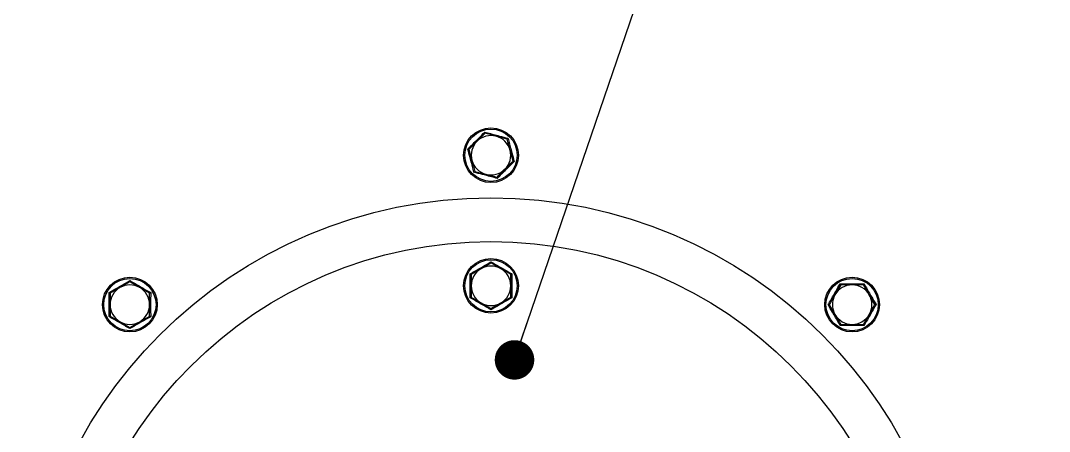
# Paper-space layout 'Sheet12' of a CAD drawing. Header units: millimetres. Extents: x 2 to 418, y -7 to 305.
# Drawn here: x 52.18 to 78.21, y 51.11 to 61.52 of the extents above; entities that cross this region are included whole.
import ezdxf

# ---------------------------------------------------------------- set-up
doc = ezdxf.new("R2010")
doc.units = ezdxf.units.MM
doc.dimstyles.new('SLDDIMSTYLE3', dxfattribs={"dimtxt": 0.18, "dimasz": 1, "dimexe": 0, "dimexo": 0.0625, "dimgap": 0, "dimtad": 0, "dimtih": 1, "dimtoh": 1, "dimdec": 0, "dimrnd": 1e-09, "dimzin": 0, "dimdsep": 46, "dimtxsty": 'Standard', "dimblk1": 'DOT', "dimblk2": 'DOT', "dimsah": 1, "dimcen": 0.09, "dimadec": 0, "dimazin": 0, "dimtfac": 1, "dimtdec": 0, "dimtofl": 0, "dimtmove": 0, "dimatfit": 3, "dimldrblk": 'DOT', "dimfxl": 1, "dimfrac": 2, "dimtolj": 1, "dimtzin": 0, "dimarcsym": 0})

# ---------------------------------------------------------------- blocks, each defined once
blk = doc.blocks.new('_DOT')
at = {"color": 0, "linetype": 'ByBlock', "lineweight": -2}
blk.add_line((-0.5, 0), (-1, 0), dxfattribs=at)
at = {"color": 0, "linetype": 'ByBlock', "const_width": 0.5}
blk.add_lwpolyline([(-0.25, 0, 1), (0.25, 0, 1)], format="xyb", close=True, dxfattribs=at)

psp = doc.layouts.new('Sheet12')

# ---------------------------------------------------------------- linework, layer by layer
at = {"color": 7, "linetype": 'Continuous', "lineweight": 25}
for p, q in [((64.4893, 58.5189), (64.2105, 58.5936)), ((63.5234, 58.26), (63.5981, 57.9812)), ((64.6388, 57.9612), (64.564, 58.24)), ((63.6728, 57.7024), (63.9517, 57.6277)), ((64.081, 55.3803), (63.831, 55.2359)), ((63.581, 55.0916), (63.581, 54.8029)), ((54.9431, 54.9029), (54.6931, 54.7586)), ((55.4431, 54.6142), (55.1931, 54.7586)), ((64.581, 54.5143), (64.581, 54.8029)), ((72.9304, 54.8255), (72.7861, 54.5755)), ((73.7964, 54.3255), (73.6521, 54.5755)), ((64.081, 54.2256), (64.331, 54.3699)), ((72.6417, 54.3255), (72.7861, 54.0755)), ((54.4431, 54.0369), (54.6931, 53.8925)), ((54.9431, 53.7482), (55.1931, 53.8925)), ((73.5078, 53.8255), (73.6521, 54.0755))]:
    psp.add_line(p, q, dxfattribs=at)
for centre, radius in [((64.081, 45.1875), 33.6154), ((64.0811, 58.1106), 0.6923), ((64.0811, 58.1106), 0.6619), ((64.081, 45.1875), 11.8462), ((64.081, 45.1875), 10.7346), ((64.081, 54.8029), 0.6923), ((64.081, 54.8029), 0.6619), ((54.9431, 54.3255), 0.6923), ((54.9431, 54.3255), 0.6619), ((73.2191, 54.3255), 0.6923), ((73.2191, 54.3255), 0.6619)]:
    psp.add_circle(centre, radius, dxfattribs=at)
for centre, start, end in [((64.0811, 58.1106), 75, 135), ((64.0811, 58.1106), 15, 75), ((64.0811, 58.1106), 135, 195), ((64.0811, 58.1106), 315, 15), ((64.0811, 58.1106), 195, 255), ((64.0811, 58.1106), 255, 315), ((64.081, 54.8029), 120, 180), ((64.081, 54.8029), 60, 120), ((64.081, 54.8029), 0, 60), ((54.9431, 54.3255), 120, 180), ((54.9431, 54.3255), 60, 120), ((54.9431, 54.3255), 0, 60), ((64.081, 54.8029), 180, 240), ((64.081, 54.8029), 300, 0), ((73.2191, 54.3255), 90, 150), ((73.2191, 54.3255), 30, 90), ((73.2191, 54.3255), 150, 210), ((73.2191, 54.3255), 330, 30), ((54.9431, 54.3255), 180, 240), ((54.9431, 54.3255), 300, 0), ((64.081, 54.8029), 240, 300), ((54.9431, 54.3255), 240, 300), ((73.2191, 54.3255), 210, 270), ((73.2191, 54.3255), 270, 330)]:
    psp.add_arc(centre, 0.5, start, end, dxfattribs=at)
for points, knots in [([(63.4932, 58.2681), (63.5112, 58.2858), (63.6017, 58.3746), (63.7478, 58.5195), (63.8714, 58.6454), (63.9236, 58.6985)], [0, 0, 0, 0, 0.1257521, 0.6310579, 1, 1, 1, 1]), ([(63.9317, 58.6683), (63.8806, 58.6173), (63.8133, 58.55), (63.7442, 58.4809), (63.7275, 58.4642)], [0, 0, 0, 0, 0.7581486, 1, 1, 1, 1]), ([(63.9236, 58.6985), (63.9236, 58.6984), (63.9248, 58.694), (63.927, 58.6858), (63.9295, 58.6762), (63.9313, 58.6696), (63.9315, 58.6687), (63.9317, 58.6683)], [0, 0, 0, 0, 0.0067129, 0.2676791, 0.5286892, 0.7638601, 1, 1, 1, 1]), ([(63.9236, 58.6985), (63.9479, 58.6917), (64.07, 58.6578), (64.2685, 58.6037), (64.4393, 58.5596), (64.5114, 58.541)], [0, 0, 0, 0, 0.1257521, 0.6310579, 1, 1, 1, 1]), ([(64.2105, 58.5936), (64.2039, 58.5954), (64.1097, 58.6206), (64.0175, 58.6453), (63.9317, 58.6683)], [0, 0, 0, 0, 0.0702148, 1, 1, 1, 1]), ([(63.7275, 58.4642), (63.6739, 58.4105), (63.6048, 58.3414), (63.5383, 58.2749), (63.5234, 58.26)], [0, 0, 0, 0, 0.7762867, 1, 1, 1, 1]), ([(64.4893, 58.5189), (64.4897, 58.5192), (64.4903, 58.5199), (64.4952, 58.5247), (64.5021, 58.5317), (64.5082, 58.5377), (64.5114, 58.5409), (64.5114, 58.541)], [0, 0, 0, 0, 0.2361399, 0.4713108, 0.7323209, 0.9932871, 1, 1, 1, 1]), ([(64.564, 58.24), (64.5623, 58.2466), (64.537, 58.3408), (64.5123, 58.4331), (64.4893, 58.5189)], [0, 0, 0, 0, 0.07021477, 1, 1, 1, 1]), ([(64.5114, 58.541), (64.5177, 58.5165), (64.5494, 58.3938), (64.6018, 58.1948), (64.649, 58.0248), (64.669, 57.9531)], [0, 0, 0, 0, 0.1257521, 0.6310579, 1, 1, 1, 1]), ([(63.4932, 58.2681), (63.4933, 58.2681), (63.4977, 58.2669), (63.5059, 58.2647), (63.5155, 58.2622), (63.5221, 58.2604), (63.523, 58.2602), (63.5234, 58.26)], [0, 0, 0, 0, 0.0067129, 0.2676791, 0.5286892, 0.7638601, 1, 1, 1, 1]), ([(63.6507, 57.6803), (63.6444, 57.7047), (63.6128, 57.8274), (63.5604, 58.0264), (63.5131, 58.1964), (63.4932, 58.2681)], [0, 0, 0, 0, 0.1257521, 0.6310579, 1, 1, 1, 1]), ([(63.5981, 57.9812), (63.5999, 57.9746), (63.6251, 57.8804), (63.6498, 57.7882), (63.6728, 57.7024)], [0, 0, 0, 0, 0.0702148, 1, 1, 1, 1]), ([(64.669, 57.9531), (64.6509, 57.9354), (64.5605, 57.8466), (64.4144, 57.7018), (64.2908, 57.5759), (64.2386, 57.5227)], [0, 0, 0, 0, 0.1257521, 0.6310579, 1, 1, 1, 1]), ([(64.4346, 57.7571), (64.4513, 57.7738), (64.5204, 57.8428), (64.5877, 57.9102), (64.6388, 57.9612)], [0, 0, 0, 0, 0.2418514, 1, 1, 1, 1]), ([(64.6388, 57.9612), (64.6392, 57.9611), (64.6401, 57.9608), (64.6467, 57.9591), (64.6563, 57.9565), (64.6645, 57.9543), (64.6688, 57.9531), (64.669, 57.9531)], [0, 0, 0, 0, 0.2361399, 0.4713108, 0.7323209, 0.9932871, 1, 1, 1, 1]), ([(63.6507, 57.6803), (63.6508, 57.6803), (63.654, 57.6835), (63.66, 57.6896), (63.667, 57.6965), (63.6719, 57.7014), (63.6725, 57.702), (63.6728, 57.7024)], [0, 0, 0, 0, 0.0067129, 0.2676791, 0.5286892, 0.7638601, 1, 1, 1, 1]), ([(64.2386, 57.5227), (64.2143, 57.5295), (64.0922, 57.5634), (63.8936, 57.6175), (63.7228, 57.6617), (63.6507, 57.6803)], [0, 0, 0, 0, 0.1257521, 0.6310579, 1, 1, 1, 1]), ([(63.9517, 57.6277), (63.9583, 57.6259), (64.0524, 57.6007), (64.1447, 57.5759), (64.2305, 57.5529)], [0, 0, 0, 0, 0.0702148, 1, 1, 1, 1]), ([(64.2305, 57.5529), (64.2454, 57.5678), (64.3119, 57.6343), (64.381, 57.7034), (64.4346, 57.7571)], [0, 0, 0, 0, 0.2237133, 1, 1, 1, 1]), ([(64.2305, 57.5529), (64.2306, 57.5525), (64.2309, 57.5516), (64.2326, 57.545), (64.2352, 57.5354), (64.2374, 57.5272), (64.2386, 57.5229), (64.2386, 57.5227)], [0, 0, 0, 0, 0.2361399, 0.4713108, 0.7323209, 0.9932871, 1, 1, 1, 1]), ([(63.554, 55.1072), (63.576, 55.1197), (63.6863, 55.182), (63.8649, 55.2841), (64.0169, 55.3737), (64.081, 55.4115)], [0, 0, 0, 0, 0.1257521, 0.6310579, 1, 1, 1, 1]), ([(63.831, 55.2359), (63.8251, 55.2325), (63.7407, 55.1838), (63.658, 55.136), (63.581, 55.0916)], [0, 0, 0, 0, 0.07021477, 1, 1, 1, 1]), ([(64.081, 55.4115), (64.081, 55.4114), (64.081, 55.4069), (64.081, 55.3984), (64.081, 55.3885), (64.081, 55.3817), (64.081, 55.3807), (64.081, 55.3803)], [0, 0, 0, 0, 0.0067129, 0.2676791, 0.5286892, 0.7638601, 1, 1, 1, 1]), ([(64.081, 55.4115), (64.1028, 55.3987), (64.212, 55.3343), (64.3897, 55.2307), (64.5433, 55.1439), (64.6081, 55.1072)], [0, 0, 0, 0, 0.1257521, 0.6310579, 1, 1, 1, 1]), ([(64.331, 55.2359), (64.2653, 55.2739), (64.1807, 55.3227), (64.0993, 55.3698), (64.081, 55.3803)], [0, 0, 0, 0, 0.7762867, 1, 1, 1, 1]), ([(64.581, 55.0916), (64.5185, 55.1277), (64.4361, 55.1753), (64.3515, 55.2241), (64.331, 55.2359)], [0, 0, 0, 0, 0.75814858, 1, 1, 1, 1]), ([(54.416, 54.6298), (54.438, 54.6423), (54.5483, 54.7046), (54.727, 54.8067), (54.879, 54.8963), (54.9431, 54.9341)], [0, 0, 0, 0, 0.1257521, 0.6310579, 1, 1, 1, 1]), ([(54.9431, 54.9029), (54.9431, 54.9034), (54.9431, 54.9043), (54.9431, 54.9111), (54.9431, 54.921), (54.9431, 54.9295), (54.9431, 54.934), (54.9431, 54.9341)], [0, 0, 0, 0, 0.23613995, 0.47131079, 0.73232089, 0.99328712, 1, 1, 1, 1]), ([(54.9431, 54.9341), (54.9648, 54.9213), (55.074, 54.8569), (55.2518, 54.7533), (55.4053, 54.6665), (55.4702, 54.6298)], [0, 0, 0, 0, 0.1257521, 0.63105789, 1, 1, 1, 1]), ([(63.554, 55.1072), (63.5541, 55.1072), (63.558, 55.1049), (63.5654, 55.1007), (63.5739, 55.0957), (63.5798, 55.0923), (63.5806, 55.0918), (63.581, 55.0916)], [0, 0, 0, 0, 0.00671288, 0.26767911, 0.52868921, 0.76386005, 1, 1, 1, 1]), ([(63.554, 54.4986), (63.5542, 54.5239), (63.5554, 54.6506), (63.5563, 54.8564), (63.5547, 55.0328), (63.554, 55.1072)], [0, 0, 0, 0, 0.1257521, 0.6310579, 1, 1, 1, 1]), ([(64.6081, 55.1072), (64.608, 55.1072), (64.6041, 55.1049), (64.5967, 55.1007), (64.5882, 55.0957), (64.5823, 55.0923), (64.5815, 55.0918), (64.581, 55.0916)], [0, 0, 0, 0, 0.0067129, 0.2676791, 0.5286892, 0.7638601, 1, 1, 1, 1]), ([(64.581, 54.8029), (64.581, 54.8098), (64.581, 54.9073), (64.581, 55.0028), (64.581, 55.0916)], [0, 0, 0, 0, 0.0702148, 1, 1, 1, 1]), ([(64.6081, 55.1072), (64.6079, 55.082), (64.6067, 54.9553), (64.6058, 54.7495), (64.6074, 54.5731), (64.6081, 54.4986)], [0, 0, 0, 0, 0.1257521, 0.6310579, 1, 1, 1, 1]), ([(54.6931, 54.7586), (54.6872, 54.7551), (54.6027, 54.7064), (54.52, 54.6586), (54.4431, 54.6142)], [0, 0, 0, 0, 0.07021477, 1, 1, 1, 1]), ([(55.1931, 54.7586), (55.1872, 54.762), (55.1027, 54.8107), (55.02, 54.8585), (54.9431, 54.9029)], [0, 0, 0, 0, 0.07021477, 1, 1, 1, 1]), ([(63.581, 54.8029), (63.581, 54.7961), (63.581, 54.6986), (63.581, 54.6031), (63.581, 54.5143)], [0, 0, 0, 0, 0.07021477, 1, 1, 1, 1]), ([(72.6105, 54.3255), (72.6233, 54.3473), (72.6877, 54.4565), (72.7913, 54.6342), (72.8781, 54.7878), (72.9148, 54.8526)], [0, 0, 0, 0, 0.1257521, 0.6310579, 1, 1, 1, 1]), ([(72.9148, 54.8526), (72.94, 54.8524), (73.0668, 54.8512), (73.2725, 54.8503), (73.4489, 54.8519), (73.5234, 54.8526)], [0, 0, 0, 0, 0.1257521, 0.6310579, 1, 1, 1, 1]), ([(72.9148, 54.8526), (72.9148, 54.8525), (72.9171, 54.8486), (72.9213, 54.8412), (72.9263, 54.8327), (72.9297, 54.8267), (72.9302, 54.8259), (72.9304, 54.8255)], [0, 0, 0, 0, 0.0067129, 0.2676791, 0.5286892, 0.7638601, 1, 1, 1, 1]), ([(73.2191, 54.8255), (73.1432, 54.8255), (73.0455, 54.8255), (72.9514, 54.8255), (72.9304, 54.8255)], [0, 0, 0, 0, 0.7762867, 1, 1, 1, 1]), ([(73.5078, 54.8255), (73.4356, 54.8255), (73.3404, 54.8255), (73.2427, 54.8255), (73.2191, 54.8255)], [0, 0, 0, 0, 0.7581486, 1, 1, 1, 1]), ([(73.5234, 54.8526), (73.5233, 54.8525), (73.5211, 54.8486), (73.5168, 54.8412), (73.5119, 54.8327), (73.5085, 54.8267), (73.508, 54.8259), (73.5078, 54.8255)], [0, 0, 0, 0, 0.00671288, 0.26767911, 0.52868921, 0.76386005, 1, 1, 1, 1]), ([(73.6521, 54.5755), (73.6487, 54.5815), (73.5999, 54.6659), (73.5522, 54.7486), (73.5078, 54.8255)], [0, 0, 0, 0, 0.07021477, 1, 1, 1, 1]), ([(73.5234, 54.8526), (73.5358, 54.8306), (73.5982, 54.7203), (73.7003, 54.5416), (73.7899, 54.3897), (73.8277, 54.3255)], [0, 0, 0, 0, 0.1257521, 0.6310579, 1, 1, 1, 1]), ([(54.416, 54.0212), (54.4163, 54.0465), (54.4174, 54.1732), (54.4183, 54.379), (54.4167, 54.5554), (54.416, 54.6298)], [0, 0, 0, 0, 0.1257521, 0.6310579, 1, 1, 1, 1]), ([(54.416, 54.6298), (54.4161, 54.6298), (54.42, 54.6275), (54.4274, 54.6233), (54.436, 54.6183), (54.4419, 54.6149), (54.4427, 54.6144), (54.4431, 54.6142)], [0, 0, 0, 0, 0.0067129, 0.2676791, 0.5286892, 0.7638601, 1, 1, 1, 1]), ([(54.4431, 54.6142), (54.4431, 54.542), (54.4431, 54.4469), (54.4431, 54.3492), (54.4431, 54.3255)], [0, 0, 0, 0, 0.7581486, 1, 1, 1, 1]), ([(55.4431, 54.6142), (55.4435, 54.6144), (55.4443, 54.6149), (55.4502, 54.6183), (55.4588, 54.6233), (55.4662, 54.6275), (55.4701, 54.6298), (55.4702, 54.6298)], [0, 0, 0, 0, 0.23613995, 0.47131079, 0.73232089, 0.99328712, 1, 1, 1, 1]), ([(55.4431, 54.3255), (55.4431, 54.3492), (55.4431, 54.4469), (55.4431, 54.542), (55.4431, 54.6142)], [0, 0, 0, 0, 0.2418514, 1, 1, 1, 1]), ([(55.4702, 54.6298), (55.4699, 54.6046), (55.4688, 54.4779), (55.4679, 54.2721), (55.4695, 54.0957), (55.4702, 54.0212)], [0, 0, 0, 0, 0.1257521, 0.6310579, 1, 1, 1, 1]), ([(63.581, 54.5143), (63.5806, 54.514), (63.5798, 54.5136), (63.5739, 54.5101), (63.5654, 54.5052), (63.558, 54.5009), (63.5541, 54.4987), (63.554, 54.4986)], [0, 0, 0, 0, 0.2361399, 0.4713108, 0.7323209, 0.9932871, 1, 1, 1, 1]), ([(64.081, 54.1943), (64.0593, 54.2071), (63.9501, 54.2715), (63.7724, 54.3752), (63.6188, 54.462), (63.554, 54.4986)], [0, 0, 0, 0, 0.1257521, 0.6310579, 1, 1, 1, 1]), ([(63.581, 54.5143), (63.5993, 54.5037), (63.6807, 54.4567), (63.7653, 54.4079), (63.831, 54.3699)], [0, 0, 0, 0, 0.2237133, 1, 1, 1, 1]), ([(64.6081, 54.4986), (64.5861, 54.4862), (64.4758, 54.4238), (64.2972, 54.3217), (64.1452, 54.2321), (64.081, 54.1943)], [0, 0, 0, 0, 0.1257521, 0.6310579, 1, 1, 1, 1]), ([(64.331, 54.3699), (64.337, 54.3733), (64.4214, 54.4221), (64.5041, 54.4698), (64.581, 54.5143)], [0, 0, 0, 0, 0.07021477, 1, 1, 1, 1]), ([(64.581, 54.5143), (64.5815, 54.514), (64.5823, 54.5136), (64.5882, 54.5101), (64.5967, 54.5052), (64.6041, 54.5009), (64.608, 54.4987), (64.6081, 54.4986)], [0, 0, 0, 0, 0.23613995, 0.47131079, 0.73232089, 0.99328712, 1, 1, 1, 1]), ([(72.7861, 54.5755), (72.7826, 54.5696), (72.7339, 54.4852), (72.6861, 54.4025), (72.6417, 54.3255)], [0, 0, 0, 0, 0.0702148, 1, 1, 1, 1]), ([(54.4431, 54.3255), (54.4431, 54.2497), (54.4431, 54.1519), (54.4431, 54.0579), (54.4431, 54.0369)], [0, 0, 0, 0, 0.7762867, 1, 1, 1, 1]), ([(55.4431, 54.0369), (55.4431, 54.0579), (55.4431, 54.1519), (55.4431, 54.2497), (55.4431, 54.3255)], [0, 0, 0, 0, 0.22371328, 1, 1, 1, 1]), ([(63.831, 54.3699), (63.8515, 54.3581), (63.9361, 54.3093), (64.0185, 54.2617), (64.081, 54.2256)], [0, 0, 0, 0, 0.2418514, 1, 1, 1, 1]), ([(64.081, 54.2256), (64.081, 54.2251), (64.081, 54.2242), (64.081, 54.2173), (64.081, 54.2075), (64.081, 54.1989), (64.081, 54.1944), (64.081, 54.1943)], [0, 0, 0, 0, 0.2361399, 0.4713108, 0.7323209, 0.9932871, 1, 1, 1, 1]), ([(72.9148, 53.7985), (72.9024, 53.8205), (72.84, 53.9308), (72.7379, 54.1094), (72.6483, 54.2614), (72.6105, 54.3255)], [0, 0, 0, 0, 0.1257521, 0.6310579, 1, 1, 1, 1]), ([(72.6105, 54.3255), (72.6106, 54.3255), (72.6151, 54.3255), (72.6236, 54.3255), (72.6335, 54.3255), (72.6403, 54.3255), (72.6413, 54.3255), (72.6417, 54.3255)], [0, 0, 0, 0, 0.0067129, 0.2676791, 0.5286892, 0.7638601, 1, 1, 1, 1]), ([(73.8277, 54.3255), (73.8149, 54.3038), (73.7505, 54.1946), (73.6468, 54.0169), (73.56, 53.8633), (73.5234, 53.7985)], [0, 0, 0, 0, 0.1257521, 0.6310579, 1, 1, 1, 1]), ([(73.6521, 54.0755), (73.6555, 54.0815), (73.7043, 54.1659), (73.752, 54.2486), (73.7964, 54.3255)], [0, 0, 0, 0, 0.0702148, 1, 1, 1, 1]), ([(73.7964, 54.3255), (73.7969, 54.3255), (73.7978, 54.3255), (73.8047, 54.3255), (73.8145, 54.3255), (73.8231, 54.3255), (73.8276, 54.3255), (73.8277, 54.3255)], [0, 0, 0, 0, 0.2361399, 0.4713108, 0.7323209, 0.9932871, 1, 1, 1, 1]), ([(54.416, 54.0212), (54.4161, 54.0213), (54.42, 54.0235), (54.4274, 54.0278), (54.436, 54.0327), (54.4419, 54.0362), (54.4427, 54.0366), (54.4431, 54.0369)], [0, 0, 0, 0, 0.00671288, 0.26767911, 0.52868921, 0.76386005, 1, 1, 1, 1]), ([(54.9431, 53.7169), (54.9213, 53.7298), (54.8122, 53.7941), (54.6344, 53.8978), (54.4808, 53.9846), (54.416, 54.0212)], [0, 0, 0, 0, 0.1257521, 0.6310579, 1, 1, 1, 1]), ([(54.6931, 53.8925), (54.699, 53.8891), (54.7834, 53.8404), (54.8662, 53.7926), (54.9431, 53.7482)], [0, 0, 0, 0, 0.0702148, 1, 1, 1, 1]), ([(55.4702, 54.0212), (55.4482, 54.0088), (55.3378, 53.9465), (55.1592, 53.8443), (55.0072, 53.7547), (54.9431, 53.7169)], [0, 0, 0, 0, 0.1257521, 0.6310579, 1, 1, 1, 1]), ([(55.1931, 53.8925), (55.199, 53.8959), (55.2834, 53.9447), (55.3662, 53.9925), (55.4431, 54.0369)], [0, 0, 0, 0, 0.0702148, 1, 1, 1, 1]), ([(55.4431, 54.0369), (55.4435, 54.0366), (55.4443, 54.0362), (55.4502, 54.0327), (55.4588, 54.0278), (55.4662, 54.0235), (55.4701, 54.0213), (55.4702, 54.0212)], [0, 0, 0, 0, 0.2361399, 0.4713108, 0.7323209, 0.9932871, 1, 1, 1, 1]), ([(72.7861, 54.0755), (72.7895, 54.0696), (72.8382, 53.9852), (72.886, 53.9025), (72.9304, 53.8255)], [0, 0, 0, 0, 0.07021477, 1, 1, 1, 1]), ([(54.9431, 53.7169), (54.9431, 53.717), (54.9431, 53.7216), (54.9431, 53.7301), (54.9431, 53.74), (54.9431, 53.7468), (54.9431, 53.7477), (54.9431, 53.7482)], [0, 0, 0, 0, 0.00671288, 0.26767911, 0.52868921, 0.76386005, 1, 1, 1, 1]), ([(72.9304, 53.8255), (72.9302, 53.8251), (72.9297, 53.8243), (72.9263, 53.8184), (72.9213, 53.8098), (72.9171, 53.8025), (72.9148, 53.7986), (72.9148, 53.7985)], [0, 0, 0, 0, 0.23613995, 0.47131079, 0.73232089, 0.99328712, 1, 1, 1, 1]), ([(73.5234, 53.7985), (73.4981, 53.7987), (73.3714, 53.7999), (73.1656, 53.8008), (72.9892, 53.7991), (72.9148, 53.7985)], [0, 0, 0, 0, 0.1257521, 0.6310579, 1, 1, 1, 1]), ([(72.9304, 53.8255), (72.9514, 53.8255), (73.0455, 53.8255), (73.1432, 53.8255), (73.2191, 53.8255)], [0, 0, 0, 0, 0.2237133, 1, 1, 1, 1]), ([(73.2191, 53.8255), (73.2427, 53.8255), (73.3404, 53.8255), (73.4356, 53.8255), (73.5078, 53.8255)], [0, 0, 0, 0, 0.2418514, 1, 1, 1, 1]), ([(73.5078, 53.8255), (73.508, 53.8251), (73.5085, 53.8243), (73.5119, 53.8184), (73.5168, 53.8098), (73.5211, 53.8025), (73.5233, 53.7986), (73.5234, 53.7985)], [0, 0, 0, 0, 0.23613995, 0.47131079, 0.73232089, 0.99328712, 1, 1, 1, 1])]:
    psp.add_open_spline(points, degree=3, knots=knots, dxfattribs=at)

# ---------------------------------------------------------------- leaders
at = {"color": 7, "linetype": 'Continuous', "lineweight": 0}
psp.add_leader([(64.6766, 52.9252), (73.7841, 79.6097)], dimstyle='SLDDIMSTYLE3', dxfattribs=at)

doc.saveas('drawing.dxf')
